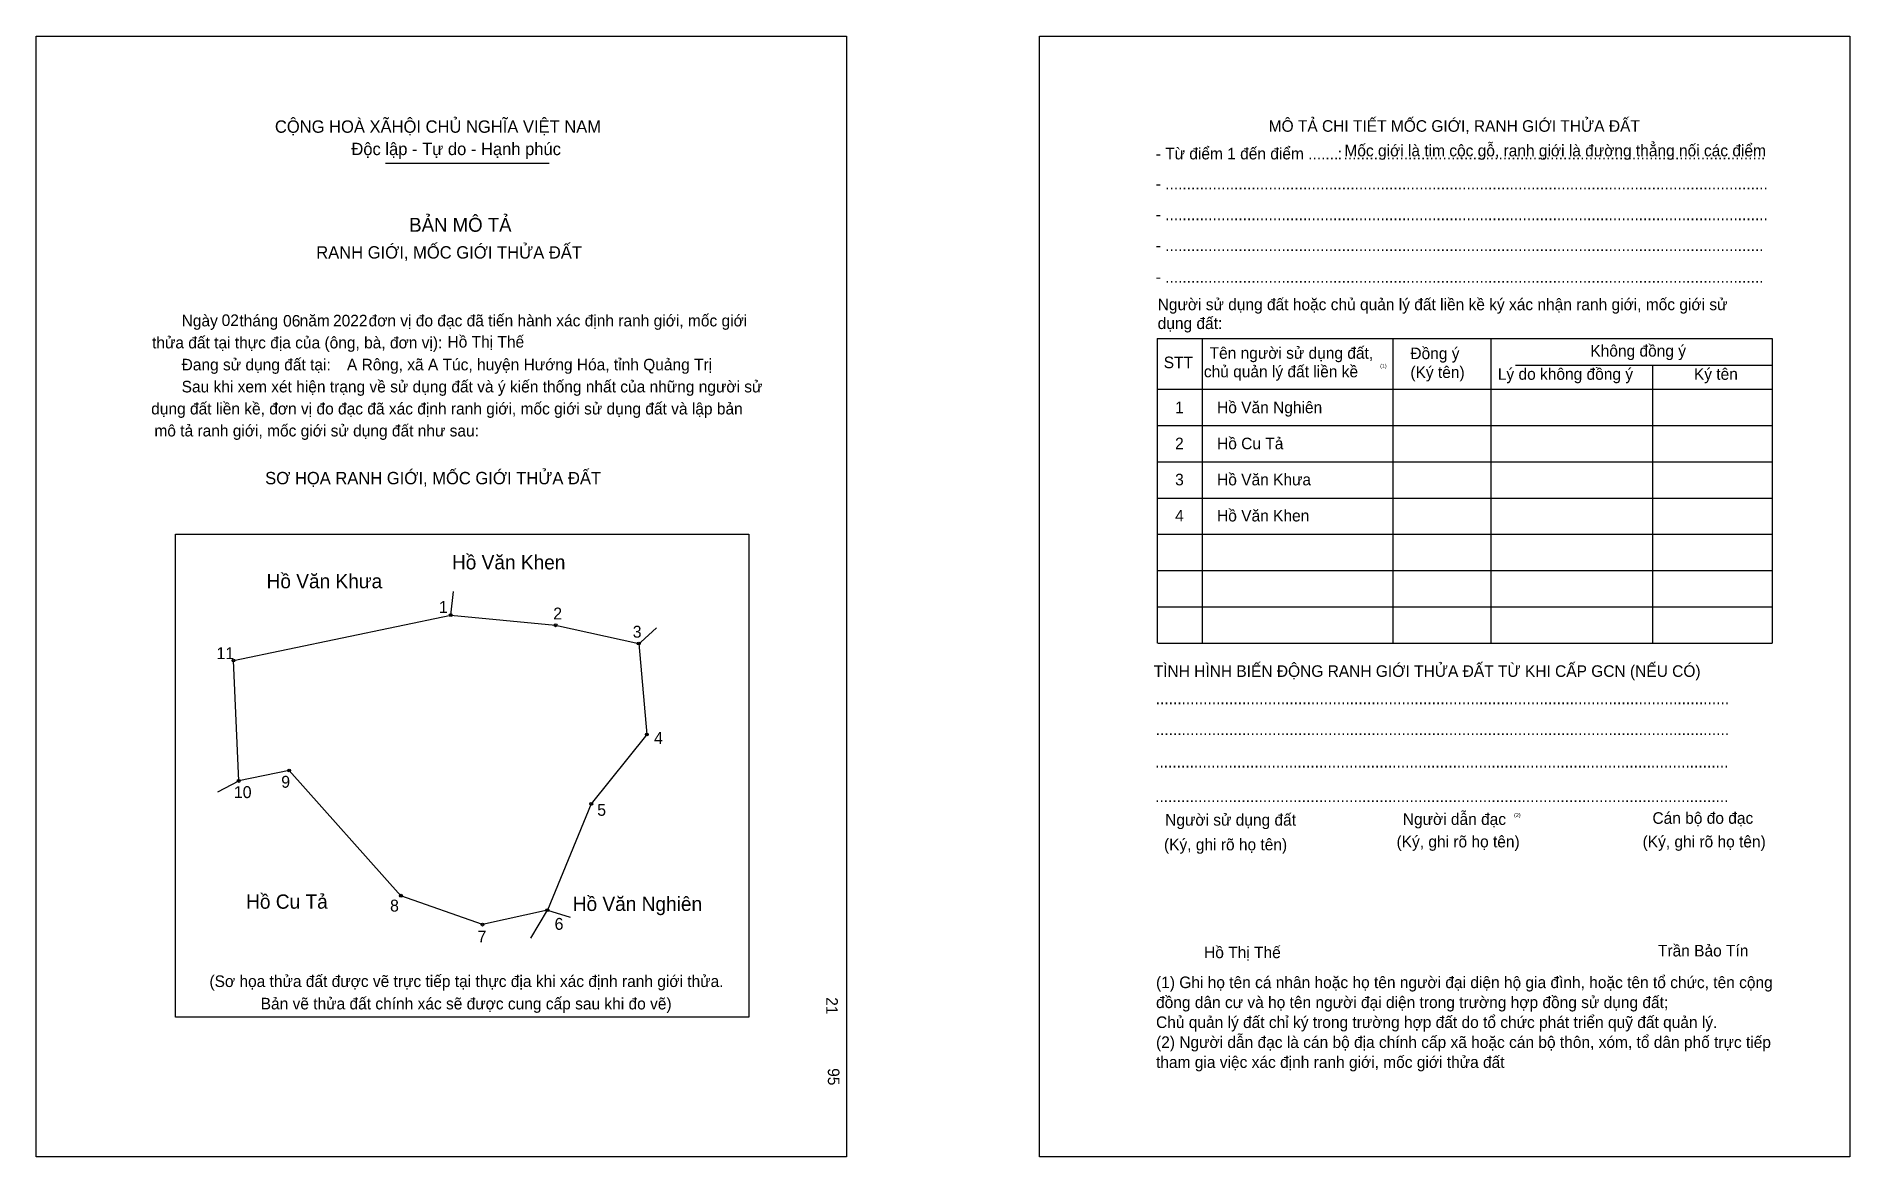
# Model space of a CAD drawing. Extents: x 547053 to 547721, y 1825900 to 1826312.
import ezdxf

# ---------------------------------------------------------------- set-up
doc = ezdxf.new("R2010")
doc.units = 0
for name, color, linetype in [('bmtKhungInTrang1', 7, 'Continuous'), ('bmtKhungInTrang2', 7, 'Continuous'), ('bmtNoiDung', 7, 'Continuous'), ('bmtTemplate', 7, 'Continuous'), ('CanhThua', 7, 'Continuous'), ('MocDinhThua', 7, 'Continuous'), ('RauThua', 7, 'Continuous'), ('SoHieuDinhThua', 7, 'Continuous'), ('TenChuLanCan', 7, 'Continuous')]:
    doc.layers.add(name, color=color, linetype=linetype)

msp = doc.modelspace()

# ---------------------------------------------------------------- linework, layer by layer
at = {"layer": 'bmtKhungInTrang1'}
msp.add_lwpolyline([(547053.33, 1826312.13), (547351.48, 1826312.13), (547351.48, 1825899.75), (547053.33, 1825899.75)], close=True, dxfattribs=at)
at = {"layer": 'bmtKhungInTrang2'}
msp.add_lwpolyline([(547422.58, 1826312.13), (547720.73, 1826312.13), (547720.73, 1825899.75), (547422.58, 1825899.75)], close=True, dxfattribs=at)
at = {"layer": 'bmtTemplate'}
for p, q in [((547181.81, 1826265.39), (547242.11, 1826265.39)), ((547482.39, 1826200.9), (547482.39, 1826088.79)), ((547552.53, 1826200.9), (547552.53, 1826088.79)), ((547588.61, 1826201.03), (547588.61, 1826088.79)), ((547692.18, 1826200.9), (547692.18, 1826088.79)), ((547597.77, 1826191.02), (547692.18, 1826191.02)), ((547466.04, 1826182.21), (547692.18, 1826182.21)), ((547466.04, 1826168.87), (547692.18, 1826168.87)), ((547466.04, 1826155.52), (547692.18, 1826155.52)), ((547466.04, 1826142.18), (547692.18, 1826142.18)), ((547466.04, 1826128.83), (547692.18, 1826128.83)), ((547466.04, 1826115.48), (547692.18, 1826115.48)), ((547466.04, 1826102.14), (547692.18, 1826102.14)), ((547466.04, 1826088.79), (547692.18, 1826088.79))]:
    msp.add_line(p, q, dxfattribs=at)
for points in [[(547465.9, 1826200.9), (547692.18, 1826200.9)], [(547465.9, 1826200.9), (547465.9, 1826088.79)], [(547648.17, 1826190.89), (547648.17, 1826088.79)]]:
    msp.add_lwpolyline(points, dxfattribs=at)
msp.add_lwpolyline([(547104.63, 1825951.11), (547104.63, 1826128.82), (547315.59, 1826128.82), (547315.59, 1825951.11)], close=True, dxfattribs=at)
at = {"layer": 'CanhThua'}
for p, q in [((547125.94, 1826082.38), (547205.86, 1826099.12)), ((547205.86, 1826099.12), (547244.45, 1826095.35)), ((547244.45, 1826095.35), (547275.06, 1826088.66)), ((547275.06, 1826088.66), (547278.05, 1826055.14)), ((547127.85, 1826038.06), (547125.94, 1826082.38)), ((547278.05, 1826055.14), (547257.59, 1826029.65)), ((547146.43, 1826041.89), (547127.85, 1826038.06)), ((547187.54, 1825995.8), (547146.43, 1826041.89)), ((547257.59, 1826029.65), (547241.43, 1825990.47)), ((547217.56, 1825985.18), (547187.54, 1825995.8)), ((547241.43, 1825990.47), (547217.56, 1825985.18))]:
    msp.add_line(p, q, dxfattribs=at)
at = {"layer": 'MocDinhThua'}
for centre in [(547205.86, 1826099.12), (547244.45, 1826095.35), (547125.94, 1826082.38), (547275.06, 1826088.66), (547278.05, 1826055.14), (547127.85, 1826038.06), (547146.43, 1826041.89), (547257.59, 1826029.65), (547187.54, 1825995.8), (547241.43, 1825990.47), (547217.56, 1825985.18)]:
    msp.add_circle(centre, 0.525, dxfattribs=at)
at = {"layer": 'RauThua'}
for p, q in [((547205.86, 1826099.12), (547206.83, 1826107.82)), ((547275.8, 1826089.08), (547281.62, 1826094.43)), ((547275.06, 1826088.66), (547275.8, 1826089.08)), ((547120.11, 1826034.06), (547127.85, 1826038.06)), ((547235.39, 1825980.17), (547241.43, 1825990.47)), ((547241.43, 1825990.47), (547249.85, 1825987.94))]:
    msp.add_line(p, q, dxfattribs=at)

# ---------------------------------------------------------------- texts
at = {"layer": 'bmtNoiDung'}
for s, height, p in [('02', 4.266, (547121.56, 1826205.49)), ('06', 4.266, (547144.18, 1826205.26)), ('2022', 4.266, (547162.54, 1826205.35)), ('Hồ Thị Thế', 4.266, (547204.68, 1826197.56)), ('A Rông, xã A Túc, huyện Hướng Hóa, tỉnh Quảng Trị', 4.266, (547167.67, 1826189.17)), ('1', 4.27, (547472.46, 1826173.41)), ('Hồ Văn Nghiên ', 4.266, (547487.9, 1826173.41)), ('2', 4.27, (547472.46, 1826160.13)), ('Hồ Cu Tả ', 4.266, (547487.9, 1826160.13)), ('3', 4.27, (547472.46, 1826146.84)), ('Hồ Văn Khưa ', 4.266, (547487.9, 1826146.84)), ('4', 4.27, (547472.46, 1826133.56)), ('Hồ Văn Khen ', 4.266, (547487.9, 1826133.56)), ('Hồ Thị Thế', 4.266, (547483.12, 1825972.83))]:
    msp.add_text(s, height=height, dxfattribs=at).set_placement(p)
for s, p in [('21', (547344.06, 1825958.45)), ('95', (547344.66, 1825932.34))]:
    msp.add_text(s, height=4.266, rotation=270, dxfattribs=at).set_placement(p)
at = {"layer": 'bmtTemplate'}
for s, height, p in [('CỘNG HOÀ XÃHỘI CHỦ NGHĨA VIỆT NAM', 4.5504, (547141.16, 1826276.61)), ('MÔ TẢ CHI TIẾT MỐC GIỚI, RANH GIỚI THỬA ĐẤT', 4.2644, (547506.88, 1826276.97)), ('Độc lập - Tự do - Hạnh phúc', 4.5504, (547169.3, 1826268.38)), ('- Từ điểm 1 đến điểm .......', 4.2644, (547465.32, 1826266.81)), (':', 4.26, (547532.31, 1826266.81)), ('Mốc giới là tim cộc gỗ, ranh giới là đường thẳng nối các điểm', 4.2644, (547534.77, 1826267.93)), ('..................................................................................................', 4.2644, (547534.42, 1826266.81)), ('- ............................................................................................................................................', 4.26436, (547465.32, 1826255.75)), ('BẢN MÔ TẢ', 5.119, (547190.59, 1826240.18)), ('- ............................................................................................................................................', 4.26436, (547465.32, 1826244.41)), ('RANH GIỚI, MỐC GIỚI THỬA ĐẤT', 4.5504, (547156.37, 1826230.31)), ('- ...........................................................................................................................................', 4.26436, (547465.32, 1826233.07)), ('- ...........................................................................................................................................', 4.26436, (547465.32, 1826221.45)), ('Ngày     tháng     năm         đơn vị đo đạc đã tiến hành xác định ranh giới, mốc giới ', 4.266, (547106.83, 1826205.35)), ('Người sử dụng đất hoặc chủ quản lý đất liền kề ký xác nhận ranh giới, mốc giới sử', 4.2644, (547466.04, 1826211.31)), ('dụng đất:', 4.264, (547466.04, 1826204.37)), ('thửa đất tại thực địa của (ông, bà, đơn vị):', 4.266, (547095.95, 1826197.25)), ('Tên người sử dụng đất,', 4.2644, (547485.15, 1826193.43)), ('Đồng ý', 4.264, (547559.05, 1826193.29)), ('Không đồng ý', 4.2644, (547625.28, 1826194.23)), ('Đang sử dụng đất tại:', 4.266, (547106.83, 1826189.15)), ('STT', 4.264, (547468.27, 1826189.96)), ('chủ quản lý đất liền kề', 4.2644, (547483.05, 1826186.61)), ('(1)', 1.422, (547547.91, 1826190.11)), ('(Ký tên)', 4.264, (547559.05, 1826186.35)), ('Lý do không đồng ý', 4.2644, (547591.22, 1826185.69)), ('Ký tên', 4.264, (547663.39, 1826185.69)), ('Sau khi xem xét hiện trạng về sử dụng đất và ý kiến thống nhất của những người sử ', 4.266, (547106.83, 1826181.05)), ('dụng đất liền kề, đơn vị đo đạc đã xác định ranh giới, mốc giới sử dụng đất và lập bản', 4.266, (547095.63, 1826172.94)), ('mô tả ranh giới, mốc giới sử dụng đất như sau:', 4.266, (547096.81, 1826164.84)), ('SƠ HỌA RANH GIỚI, MỐC GIỚI THỬA ĐẤT', 4.5504, (547137.57, 1826147.24)), ('TÌNH HÌNH BIẾN ĐỘNG RANH GIỚI THỬA ĐẤT TỪ KHI CẤP GCN (NẾU CÓ)', 4.2644, (547464.6, 1826076.35)), ('.....................................................................................................................................', 4.27075, (547465.32, 1826066.31)), ('.....................................................................................................................................', 4.27075, (547465.32, 1826054.97)), ('.....................................................................................................................................', 4.27075, (547465.1, 1826042.96)), ('.....................................................................................................................................', 4.27075, (547465.1, 1826030.28)), ('Người sử dụng đất', 4.2644, (547468.8, 1826021.6)), ('Người dẫn đạc', 4.2644, (547556.26, 1826021.87)), ('(2)', 1.422, (547597.21, 1826024.81)), ('Cán bộ đo đạc', 4.2644, (547648.13, 1826022.27)), ('(Ký, ghi rõ họ tên)', 4.2644, (547468.36, 1826012.53)), ('(Ký, ghi rõ họ tên)', 4.2644, (547553.94, 1826013.6)), ('(Ký, ghi rõ họ tên)', 4.2644, (547644.5, 1826013.6)), ('Trần Bảo Tín', 4.2644, (547650.16, 1825973.46)), ('(Sơ họa thửa đất được vẽ trực tiếp tại thực địa khi xác định ranh giới thửa.', 4.266, (547117.07, 1825962.21)), ('(1) Ghi họ tên cá nhân hoặc họ tên người đại diện hộ gia đình, hoặc tên tổ chức, tên cộng', 4.2644, (547465.44, 1825961.8)), ('Bản vẽ thửa đất chính xác sẽ được cung cấp sau khi đo vẽ)', 4.266, (547135.93, 1825953.97)), ('đồng dân cư và họ tên người đại diện trong trường hợp đồng sử dụng đất;', 4.2644, (547465.44, 1825954.46)), ('Chủ quản lý đất chỉ ký trong trường hợp đất do tổ chức phát triển quỹ đất quản lý.', 4.2644, (547465.44, 1825947.12)), ('(2) Người dẫn đạc là cán bộ địa chính cấp xã hoặc cán bộ thôn, xóm, tổ dân phố trực tiếp', 4.2644, (547465.44, 1825939.78)), ('tham gia việc xác định ranh giới, mốc giới thửa đất', 4.2644, (547465.44, 1825932.44))]:
    msp.add_text(s, height=height, dxfattribs=at).set_placement(p)
at = {"layer": 'SoHieuDinhThua'}
for s, height, p in [('1', 4.37, (547201.49, 1826099.88)), ('2', 4.37, (547243.59, 1826097.48)), ('3', 4.37, (547272.84, 1826090.79)), ('11', 4.374, (547119.65, 1826082.88)), ('4', 4.37, (547280.68, 1826051.69)), ('10', 4.374, (547126.06, 1826031.75)), ('9', 4.37, (547143.49, 1826035.55)), ('5', 4.37, (547259.78, 1826025.23)), ('8', 4.37, (547183.54, 1825989.99)), ('7', 4.37, (547215.74, 1825978.62)), ('6', 4.37, (547244.09, 1825983.26))]:
    msp.add_text(s, height=height, dxfattribs=at).set_placement(p)
at = {"layer": 'TenChuLanCan'}
for s, height, p in [('Hồ Văn Khen', 5.2485, (547206.32, 1826115.91)), ('Hồ Văn Khưa', 5.2485, (547138.09, 1826108.96)), ('Hồ Cu Tả', 5.249, (547130.56, 1825991.03)), ('Hồ Văn Nghiên', 5.2485, (547250.78, 1825990.2))]:
    msp.add_text(s, height=height, dxfattribs=at).set_placement(p)

doc.saveas('drawing.dxf')
